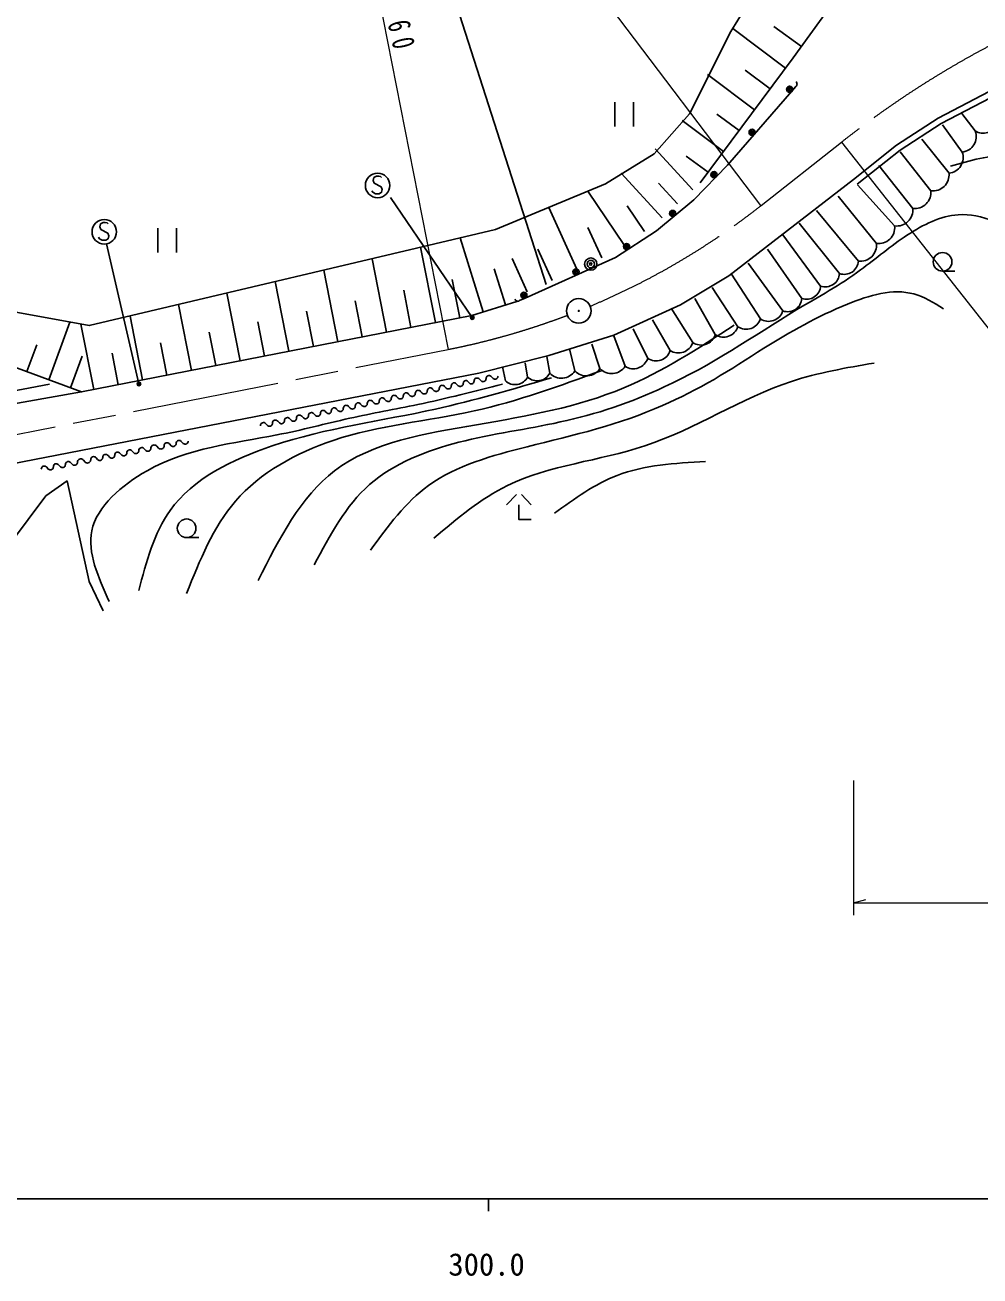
# Model space of a CAD drawing. Units: millimetres, scale not verified. Extents: x 40000 to 680000, y 20000 to 380000.
# Drawn here: x 330183 to 408106, y 198715 to 300767 of the extents above; entities that cross this region are included whole.
import ezdxf
from ezdxf.enums import TextEntityAlignment as Align

# ---------------------------------------------------------------- set-up
doc = ezdxf.new("R2010")
doc.units = ezdxf.units.MM
doc.header["$LTSCALE"] = 1000
doc.linetypes.add('CHAIN', pattern=[18.5, 12, -1.5, 3.5, -1.5])
for name, color, linetype, lineweight in [('M-BGD', 7, 'Continuous', 25), ('M-BMK', 2, 'CHAIN', 13), ('M-BMK-SRVR', 3, 'Continuous', 25), ('M-STR-HTXT', 7, 'Continuous', 13), ('M-STR-STRC', 7, 'Continuous', 25), ('M-TTL-BAND', 7, 'Continuous', 25)]:
    doc.layers.add(name, color=color, linetype=linetype, lineweight=lineweight)
doc.styles.add('ＭＳ ゴシック', font='')
doc.styles.get('ＭＳ ゴシック').set_extended_font_data('MS Gothic')

msp = doc.modelspace()

# ---------------------------------------------------------------- linework, layer by layer
at = {"layer": 'M-BGD'}
for p, q in [((392249, 297254), (387928, 300473)), ((393551, 299028), (391297, 300658)), ((390982, 295554), (388939, 297076)), ((389716, 293854), (385861, 296725)), ((392756, 295368), (387514, 289342)), ((393084, 295746), (392756, 295368)), ((378308, 294485), (378308, 292485)), ((379828, 292485), (379828, 294485)), ((387182, 290453), (383794, 292977)), ((388449, 292153), (386639, 293502)), ((407724, 292125), (406632, 293537)), ((406651, 290403), (405051, 292634)), ((405578, 288681), (403357, 291448)), ((384662, 287331), (381592, 290656)), ((385916, 288753), (384137, 290078)), ((404098, 287246), (401606, 290431)), ((387514, 289342), (384759, 286497)), ((402619, 285812), (399856, 289302)), ((382182, 285041), (378826, 288676)), ((383422, 286186), (381876, 287861)), ((379086, 282793), (376098, 287210)), ((399660, 282944), (396524, 286817)), ((401139, 284378), (398105, 287721)), ((375221, 280852), (372926, 285893)), ((380736, 283910), (379308, 286022)), ((384759, 286497), (381698, 283979)), ((398180, 281509), (394773, 285631)), ((341025, 284200), (341025, 282200)), ((342545, 282200), (342545, 284200)), ((377247, 281774), (376116, 284261)), ((381698, 283979), (378357, 281796)), ((396642, 280493), (393362, 284615)), ((367566, 277364), (365679, 283400)), ((395103, 279476), (392006, 283655)), ((359684, 275713), (358510, 281703)), ((363666, 276493), (362461, 282638)), ((371167, 279007), (369931, 281724)), ((378357, 281796), (370993, 278489)), ((373194, 279929), (372031, 282484)), ((393564, 278460), (390764, 282469)), ((355702, 274933), (354558, 280769)), ((369393, 277935), (368470, 280888)), ((392025, 277443), (389183, 281340)), ((405052, 280687), (406052, 280687)), ((351720, 274152), (350607, 279834)), ((365657, 276883), (365047, 279995)), ((390186, 276798), (387828, 280436)), ((347739, 273372), (346656, 278899)), ((361675, 276103), (361080, 279137)), ((388347, 276153), (386247, 279363)), ((343757, 272592), (342704, 277964)), ((357693, 275323), (357114, 278279)), ((370993, 278489), (370537, 278284)), ((384668, 274862), (382915, 277669)), ((386507, 275507), (384835, 278460)), ((339775, 271811), (338753, 277029)), ((349730, 273762), (349180, 276564)), ((353711, 274542), (353147, 277422)), ((382829, 274217), (381390, 276709)), ((332114, 271829), (333853, 276526)), ((335793, 271031), (334748, 276364)), ((345748, 272982), (345214, 275707)), ((380990, 273571), (379809, 275975)), ((330325, 272492), (331136, 274682)), ((341766, 272201), (341247, 274849)), ((377099, 272738), (376421, 274733)), ((379150, 272926), (378228, 275411)), ((333903, 271167), (334860, 273751)), ((337784, 271421), (337281, 273991)), ((372995, 272361), (372751, 273717)), ((375047, 272550), (374614, 274338)), ((369381, 271740), (369137, 272870)), ((371188, 272051), (371000, 273208)), ((332192, 271464), (321670, 269510)), ((306924, 265964), (334798, 270836)), ((370284, 262462), (369484, 261622)), ((370684, 262462), (371484, 261622)), ((343370, 258949), (344370, 258949))]:
    msp.add_line(p, q, dxfattribs=at)
for points in [[(393066, 310141), (393580, 309389), (391202, 305819), (387764, 300234)], [(395795, 302132), (392874, 298092), (385273, 287890)], [(318521, 280200), (321185, 278830), (335422, 276241), (368566, 284083), (377549, 287813), (381508, 290249), (384401, 293523), (387764, 300234)], [(413710, 297636), (410062, 295967), (404686, 293161), (401298, 290973), (397784, 288171)], [(413918, 297181), (410282, 295518), (404938, 292728), (401590, 290567), (398096, 287780)], [(393092, 296136), (393122, 296110), (393155, 296055), (393173, 296000), (393178, 295929), (393167, 295872), (393136, 295806), (393084, 295746)], [(378231, 275459), (383660, 277940), (387601, 280304), (397784, 288171)], [(370306, 278220), (366652, 277079), (334798, 270836), (316907, 277459), (312492, 272968), (309447, 271217), (305945, 269846)], [(370537, 278284), (370464, 278252), (370414, 278240), (370347, 278243), (370298, 278254), (370255, 278278), (370203, 278321), (370173, 278362), (370161, 278390)], [(307974, 260867), (367213, 272366), (372925, 273794), (378231, 275459)], [(364963, 271329), (364971, 271392), (364998, 271459), (365029, 271506), (365064, 271534), (365118, 271565), (365197, 271582), (365259, 271574), (365303, 271563), (365350, 271532), (365401, 271481), (365532, 271345), (365603, 271299), (365646, 271287), (365709, 271280), (365768, 271292), (365842, 271328), (365893, 271380), (365924, 271427), (365935, 271470), (365942, 271533)], [(365942, 271533), (365949, 271589), (365973, 271650), (366001, 271692), (366033, 271717), (366082, 271746), (366152, 271761), (366209, 271754), (366248, 271744), (366290, 271716), (366337, 271670), (366454, 271548), (366518, 271506), (366557, 271496), (366613, 271489), (366666, 271500), (366733, 271532), (366779, 271579), (366806, 271621), (366817, 271660), (366823, 271717)], [(366823, 271717), (366831, 271780), (366858, 271846), (366889, 271894), (366924, 271922), (366978, 271953), (367057, 271970), (367119, 271962), (367163, 271951), (367210, 271920), (367261, 271869), (367392, 271733), (367463, 271687), (367506, 271675), (367569, 271668), (367628, 271680), (367702, 271716), (367753, 271768), (367784, 271815), (367795, 271858), (367802, 271921)], [(367802, 271921), (367810, 271984), (367836, 272051), (367867, 272098), (367903, 272126), (367957, 272158), (368036, 272174), (368098, 272167), (368142, 272155), (368189, 272124), (368240, 272074), (368371, 271937), (368442, 271891), (368485, 271879), (368548, 271872), (368607, 271884), (368681, 271920), (368731, 271972), (368762, 272019), (368774, 272062), (368781, 272125)], [(360069, 270308), (360076, 270371), (360103, 270438), (360134, 270485), (360169, 270513), (360224, 270545), (360302, 270561), (360365, 270554), (360408, 270542), (360455, 270511), (360507, 270461), (360637, 270324), (360708, 270278), (360752, 270266), (360814, 270259), (360873, 270271), (360947, 270307), (360998, 270359), (361029, 270406), (361040, 270449), (361048, 270512)], [(361048, 270512), (361055, 270575), (361082, 270642), (361113, 270689), (361148, 270717), (361203, 270749), (361281, 270765), (361344, 270758), (361387, 270746), (361434, 270715), (361486, 270665), (361616, 270529), (361687, 270482), (361730, 270471), (361793, 270463), (361852, 270476), (361926, 270511), (361977, 270563), (362008, 270610), (362019, 270653), (362027, 270716)], [(362027, 270716), (362034, 270779), (362061, 270846), (362092, 270893), (362127, 270921), (362181, 270953), (362260, 270969), (362323, 270962), (362366, 270950), (362413, 270919), (362465, 270869), (362595, 270733), (362666, 270686), (362709, 270675), (362772, 270667), (362831, 270680), (362905, 270716), (362956, 270767), (362987, 270814), (362998, 270858), (363005, 270920)], [(363005, 270920), (363013, 270983), (363040, 271050), (363071, 271097), (363106, 271125), (363160, 271157), (363239, 271173), (363302, 271166), (363345, 271155), (363392, 271124), (363444, 271073), (363574, 270937), (363645, 270890), (363688, 270879), (363751, 270872), (363810, 270884), (363884, 270920), (363935, 270971), (363966, 271019), (363977, 271062), (363984, 271125)], [(363984, 271125), (363992, 271187), (364019, 271254), (364050, 271302), (364085, 271329), (364139, 271361), (364218, 271378), (364280, 271370), (364324, 271359), (364371, 271328), (364422, 271277), (364553, 271141), (364624, 271095), (364667, 271083), (364730, 271076), (364789, 271088), (364863, 271124), (364914, 271175), (364945, 271223), (364956, 271266), (364963, 271329)], [(355174, 269287), (355181, 269350), (355208, 269417), (355239, 269464), (355274, 269492), (355329, 269524), (355407, 269540), (355470, 269533), (355513, 269521), (355561, 269490), (355612, 269440), (355743, 269303), (355814, 269257), (355857, 269246), (355920, 269238), (355978, 269250), (356053, 269286), (356103, 269338), (356134, 269385), (356146, 269428), (356153, 269491)], [(356153, 269491), (356160, 269554), (356187, 269621), (356218, 269668), (356253, 269696), (356308, 269728), (356386, 269744), (356449, 269737), (356492, 269725), (356540, 269694), (356591, 269644), (356722, 269508), (356793, 269461), (356836, 269450), (356899, 269442), (356957, 269455), (357032, 269491), (357082, 269542), (357113, 269589), (357125, 269633), (357132, 269695)], [(357132, 269695), (357139, 269758), (357166, 269825), (357197, 269872), (357232, 269900), (357287, 269932), (357365, 269948), (357428, 269941), (357471, 269930), (357519, 269899), (357570, 269848), (357700, 269712), (357771, 269665), (357815, 269654), (357878, 269647), (357936, 269659), (358011, 269695), (358061, 269746), (358092, 269793), (358103, 269837), (358111, 269900)], [(358111, 269900), (358118, 269962), (358145, 270029), (358176, 270077), (358211, 270104), (358266, 270136), (358344, 270152), (358407, 270145), (358450, 270134), (358497, 270103), (358549, 270052), (358679, 269916), (358750, 269869), (358794, 269858), (358856, 269851), (358915, 269863), (358989, 269899), (359040, 269950), (359071, 269998), (359082, 270041), (359090, 270104)], [(359090, 270104), (359097, 270167), (359124, 270233), (359155, 270281), (359190, 270309), (359245, 270340), (359323, 270357), (359386, 270349), (359429, 270338), (359476, 270307), (359528, 270256), (359658, 270120), (359729, 270074), (359773, 270062), (359835, 270055), (359894, 270067), (359968, 270103), (360019, 270155), (360050, 270202), (360061, 270245), (360069, 270308)], [(350377, 268287), (350385, 268349), (350411, 268416), (350442, 268464), (350478, 268491), (350532, 268523), (350610, 268539), (350673, 268532), (350717, 268521), (350764, 268490), (350815, 268439), (350946, 268303), (351017, 268256), (351060, 268245), (351123, 268238), (351182, 268250), (351256, 268286), (351306, 268337), (351337, 268385), (351349, 268428), (351356, 268491)], [(351356, 268491), (351363, 268554), (351390, 268620), (351421, 268668), (351456, 268696), (351511, 268727), (351589, 268744), (351652, 268736), (351695, 268725), (351743, 268694), (351794, 268643), (351925, 268507), (351996, 268461), (352039, 268449), (352102, 268442), (352161, 268454), (352235, 268490), (352285, 268542), (352316, 268589), (352328, 268632), (352335, 268695)], [(352335, 268695), (352342, 268758), (352369, 268825), (352400, 268872), (352435, 268900), (352490, 268932), (352568, 268948), (352631, 268941), (352674, 268929), (352722, 268898), (352773, 268848), (352904, 268711), (352975, 268665), (353018, 268653), (353081, 268646), (353139, 268658), (353214, 268694), (353264, 268746), (353295, 268793), (353307, 268836), (353314, 268899)], [(353314, 268899), (353321, 268962), (353348, 269029), (353379, 269076), (353414, 269104), (353469, 269136), (353547, 269152), (353610, 269145), (353653, 269133), (353701, 269102), (353752, 269052), (353883, 268916), (353954, 268869), (353997, 268858), (354060, 268850), (354118, 268863), (354193, 268898), (354243, 268950), (354274, 268997), (354286, 269040), (354293, 269103)], [(354293, 269103), (354300, 269160), (354324, 269220), (354352, 269263), (354383, 269288), (354432, 269316), (354503, 269331), (354559, 269324), (354598, 269314), (354641, 269286), (354687, 269241), (354805, 269118), (354869, 269076), (354908, 269066), (354964, 269059), (355017, 269070), (355084, 269103), (355129, 269149), (355157, 269192), (355167, 269230), (355174, 269287)], [(349398, 268082), (349406, 268145), (349433, 268212), (349464, 268259), (349499, 268287), (349553, 268319), (349632, 268335), (349694, 268328), (349738, 268317), (349785, 268286), (349836, 268235), (349967, 268099), (350038, 268052), (350081, 268041), (350144, 268034), (350203, 268046), (350277, 268082), (350327, 268133), (350358, 268180), (350370, 268224), (350377, 268287)], [(340454, 266239), (340463, 266308), (340494, 266381), (340529, 266433), (340568, 266462), (340629, 266496), (340716, 266513), (340784, 266503), (340832, 266490), (340883, 266455), (340939, 266398), (341080, 266246), (341157, 266194), (341204, 266180), (341273, 266171), (341338, 266183), (341420, 266221), (341477, 266277), (341512, 266328), (341525, 266376), (341535, 266445)], [(341535, 266445), (341543, 266507), (341571, 266574), (341603, 266620), (341639, 266648), (341694, 266678), (341772, 266693), (341835, 266685), (341878, 266673), (341925, 266641), (341975, 266589), (342104, 266451), (342174, 266403), (342217, 266391), (342279, 266383), (342338, 266394), (342413, 266428), (342465, 266479), (342496, 266526), (342509, 266569), (342517, 266631)], [(342517, 266631), (342526, 266694), (342554, 266760), (342585, 266807), (342621, 266834), (342676, 266865), (342755, 266880), (342817, 266872), (342861, 266860), (342907, 266828), (342958, 266776), (343086, 266638), (343156, 266590), (343199, 266578), (343262, 266569), (343321, 266581), (343396, 266615), (343447, 266666), (343479, 266712), (343491, 266756), (343499, 266818)], [(334461, 265100), (334471, 265169), (334502, 265242), (334537, 265293), (334576, 265323), (334636, 265357), (334723, 265373), (334792, 265364), (334839, 265351), (334891, 265316), (334946, 265259), (335087, 265107), (335164, 265054), (335212, 265041), (335281, 265031), (335345, 265044), (335428, 265082), (335484, 265137), (335519, 265189), (335533, 265236), (335542, 265305)], [(335542, 265305), (335550, 265368), (335579, 265434), (335610, 265481), (335646, 265508), (335701, 265539), (335780, 265554), (335842, 265545), (335885, 265533), (335932, 265501), (335983, 265450), (336111, 265312), (336181, 265264), (336224, 265252), (336287, 265243), (336346, 265254), (336421, 265289), (336472, 265339), (336504, 265386), (336516, 265429), (336524, 265492)], [(336524, 265492), (336533, 265555), (336561, 265621), (336593, 265668), (336628, 265695), (336684, 265726), (336762, 265741), (336825, 265732), (336868, 265720), (336915, 265688), (336965, 265637), (337093, 265498), (337163, 265451), (337206, 265438), (337269, 265430), (337328, 265441), (337403, 265476), (337454, 265526), (337486, 265573), (337498, 265616), (337507, 265679)], [(337507, 265679), (337515, 265741), (337543, 265808), (337575, 265855), (337611, 265882), (337666, 265913), (337745, 265928), (337807, 265919), (337850, 265907), (337897, 265875), (337948, 265824), (338076, 265685), (338146, 265637), (338189, 265625), (338252, 265617), (338310, 265628), (338385, 265663), (338437, 265713), (338469, 265760), (338481, 265803), (338489, 265866)], [(338489, 265866), (338498, 265928), (338526, 265995), (338558, 266041), (338593, 266069), (338648, 266099), (338727, 266114), (338790, 266106), (338833, 266094), (338879, 266062), (338930, 266010), (339058, 265872), (339128, 265824), (339171, 265812), (339234, 265804), (339293, 265815), (339368, 265849), (339419, 265900), (339451, 265947), (339463, 265990), (339472, 266052)], [(339472, 266052), (339480, 266115), (339508, 266181), (339540, 266228), (339576, 266255), (339631, 266286), (339709, 266301), (339772, 266293), (339815, 266280), (339862, 266249), (339912, 266197), (340040, 266059), (340111, 266011), (340154, 265999), (340216, 265990), (340275, 266002), (340350, 266036), (340402, 266087), (340433, 266133), (340446, 266176), (340454, 266239)], [(331514, 264539), (331523, 264602), (331551, 264668), (331583, 264715), (331618, 264742), (331673, 264773), (331752, 264788), (331815, 264780), (331858, 264767), (331904, 264736), (331955, 264684), (332083, 264546), (332153, 264498), (332196, 264486), (332259, 264477), (332318, 264489), (332393, 264523), (332444, 264574), (332476, 264620), (332488, 264663), (332497, 264726)], [(332497, 264726), (332505, 264789), (332533, 264855), (332565, 264902), (332601, 264929), (332656, 264960), (332734, 264975), (332797, 264966), (332840, 264954), (332887, 264922), (332937, 264871), (333065, 264732), (333136, 264685), (333179, 264673), (333241, 264664), (333300, 264675), (333375, 264710), (333427, 264760), (333458, 264807), (333471, 264850), (333479, 264913)], [(333479, 264913), (333487, 264976), (333516, 265042), (333547, 265089), (333583, 265116), (333638, 265147), (333717, 265162), (333779, 265153), (333822, 265141), (333869, 265109), (333920, 265058), (334048, 264919), (334118, 264872), (334161, 264859), (334224, 264851), (334283, 264862), (334357, 264897), (334409, 264947), (334441, 264994), (334453, 265037), (334461, 265100)], [(336551, 252976), (335423, 255381), (333620, 263573), (331891, 262370), (321595, 248617)], [(370484, 261622), (370484, 260422), (371484, 260422)]]:
    msp.add_lwpolyline(points, dxfattribs=at)
for centre, radius in [((392567, 295532), 250), ((392567, 295532), 150), ((392567, 295532), 50), ((389508, 292014), 250), ((389508, 292014), 150), ((389508, 292014), 50), ((386404, 288555), 250), ((386404, 288555), 150), ((386404, 288555), 50), ((383025, 285394), 250), ((383025, 285394), 150), ((383025, 285394), 50), ((379269, 282690), 250), ((379269, 282690), 150), ((379269, 282690), 50), ((376345, 281269), 500), ((405052, 281447), 760), ((375144, 280627), 250), ((375144, 280627), 150), ((375144, 280627), 50), ((376345, 281269), 300), ((376345, 281269), 100), ((370891, 278717), 250), ((370891, 278717), 150), ((370891, 278717), 50), ((343370, 259709), 760)]:
    msp.add_circle(centre, radius, dxfattribs=at)
for centre, radius, start, end in [((406526, 291676), 1279, 275.60931, 20.54892), ((408345, 293077), 1136, 236.85303, 343.11319), ((405453, 289954), 1279, 275.60931, 20.54892), ((404273, 288546), 1312, 262.33777, 5.88577), ((402794, 287112), 1312, 262.33777, 5.88577), ((401314, 285678), 1312, 262.33777, 5.88577), ((399835, 284243), 1312, 262.33777, 5.88577), ((398355, 282809), 1312, 262.33777, 5.88577), ((397030, 281578), 1153, 250.31665, 356.57687), ((395491, 280562), 1153, 250.31665, 356.57687), ((393952, 279545), 1153, 250.31665, 356.57687), ((392414, 278529), 1153, 250.31665, 356.57687), ((389024, 277165), 1218, 236.20471, 342.4649), ((390864, 277811), 1218, 236.20471, 342.4649), ((387185, 276520), 1218, 236.20471, 342.4649), ((383507, 275229), 1218, 236.20471, 342.4649), ((385346, 275874), 1218, 236.20471, 342.4649), ((379828, 273938), 1218, 236.20471, 342.4649), ((381667, 274584), 1218, 236.20471, 342.4649), ((373947, 273263), 1311, 223.46143, 327.02222), ((375999, 273451), 1311, 223.46143, 327.02222), ((378050, 273640), 1311, 223.46143, 327.02222), ((370168, 272573), 1146, 226.62231, 332.88251), ((371975, 272884), 1146, 226.62231, 332.88251)]:
    msp.add_arc(centre, radius, start, end, dxfattribs=at)
for points, knots in [([(405691, 289245), (407295, 289711), (408898, 290177), (410434, 290092), (412842, 289960), (415083, 288473), (417323, 286987)], [0, 0, 0, 0, 1, 1, 1, 2, 2, 2, 2]), ([(353785, 256734), (355067, 259144), (356349, 261554), (358294, 263272), (360271, 265017), (362932, 266048), (365584, 266729), (368356, 267441), (371119, 267773), (373851, 268383), (376789, 268994), (379638, 269976), (382344, 271239), (386132, 272974), (389596, 275365), (393166, 277551), (394920, 278596), (396714, 279562), (398351, 280783), (399628, 281712), (400814, 282741), (402184, 283639), (403460, 284475), (404897, 285196), (406317, 285292), (408266, 285425), (410185, 284381), (412104, 283338)], [0, 0, 0, 0, 1, 1, 1, 2, 2, 2, 3, 3, 3, 4, 4, 4, 5, 5, 5, 6, 6, 6, 7, 7, 7, 8, 8, 8, 9, 9, 9, 9]), ([(358370, 257936), (359806, 259887), (361242, 261837), (363104, 263197), (365377, 264857), (368284, 265636), (371146, 266354), (374974, 267313), (378722, 268161), (382193, 269735), (385089, 270942), (387766, 272647), (390460, 274395), (392641, 275728), (394802, 276994), (397299, 278002), (399067, 278716), (401003, 279300), (402710, 278829), (403549, 278598), (404332, 278112), (405115, 277627)], [0, 0, 0, 0, 1, 1, 1, 2, 2, 2, 3, 3, 3, 4, 4, 4, 5, 5, 5, 6, 6, 6, 7, 7, 7, 7]), ([(349201, 255456), (350941, 258877), (352682, 262297), (355439, 264400), (358515, 266746), (362857, 267451), (367012, 268157), (371245, 268877), (375283, 269598), (379037, 271163), (382176, 272473), (385116, 274373), (388055, 276274)], [0, 0, 0, 0, 1, 1, 1, 2, 2, 2, 3, 3, 3, 4, 4, 4, 4]), ([(343373, 254404), (344450, 257105), (345528, 259805), (347356, 261919), (349373, 264253), (352303, 265872), (355322, 266880), (359101, 268140), (363017, 268441), (366820, 269285), (370368, 270072), (373817, 271331), (377267, 272591)], [0, 0, 0, 0, 1, 1, 1, 2, 2, 2, 3, 3, 3, 4, 4, 4, 4]), ([(363537, 258913), (365456, 260523), (367376, 262133), (369549, 263197), (372980, 264877), (377043, 265199), (380747, 266429), (384902, 267809), (388605, 270332), (392715, 271689), (394893, 272409), (397186, 272801), (399478, 273192)], [0, 0, 0, 0, 1, 1, 1, 2, 2, 2, 3, 3, 3, 4, 4, 4, 4]), ([(337060, 253728), (336157, 255726), (335254, 257725), (335632, 259515), (336053, 261511), (338067, 263246), (340141, 264400), (343571, 266307), (347163, 266621), (350738, 267331), (352771, 267718), (354704, 268246), (356675, 268683), (358512, 269091), (360382, 269421), (362236, 269811), (364559, 270299), (366854, 270881), (369150, 271464)], [0, 0, 0, 0, 1, 1, 1, 2, 2, 2, 3, 3, 3, 4, 4, 4, 5, 5, 5, 6, 6, 6, 6]), ([(339465, 254630), (340081, 256978), (340697, 259326), (342020, 261168), (343878, 263756), (347130, 265345), (350362, 266429), (354831, 267928), (359262, 268461), (363664, 269435), (366830, 270135), (369982, 271062), (373133, 271990)], [0, 0, 0, 0, 1, 1, 1, 2, 2, 2, 3, 3, 3, 4, 4, 4, 4]), ([(373382, 260942), (375026, 262131), (376671, 263320), (378492, 264024), (380721, 264884), (383214, 265018), (385707, 265151)], [0, 0, 0, 0, 1, 1, 1, 2, 2, 2, 2])]:
    msp.add_open_spline(points, degree=3, knots=knots, dxfattribs=at)
at = {"layer": 'M-BMK'}
for p, q in [((390237, 286033), (396815, 291214)), ((302727, 262087), (364715, 274303))]:
    msp.add_line(p, q, dxfattribs=at)
for centre, radius, start, end in [((446311, 228364), 80000, 117.26535, 128.22171), ((353115, 333171), 60000, 292.70966, 308.22171), ((353115, 333171), 60000, 281.14838, 290.80566)]:
    msp.add_arc(centre, radius, start, end, dxfattribs=at)
at = {"layer": 'M-BMK-SRVR'}
for radius in [1000, 40]:
    msp.add_circle((375366, 277449), radius, dxfattribs=at)
msp.add_arc((353115, 333171), 60000, 291.76837, 291.76892, dxfattribs=at)
at = {"layer": 'M-STR-HTXT'}
for p, q in [((390236, 286033), (372115, 309948)), ((358916, 303737), (364716, 274303)), ((396816, 291215), (415377, 267645)), ((397784, 239146), (397784, 228146)), ((397784, 229146), (398784, 229426)), ((397784, 229146), (459437, 229146))]:
    msp.add_line(p, q, dxfattribs=at)
at = {"layer": 'M-STR-STRC'}
for p, q in [((362938, 310048), (372707, 279601)), ((366676, 276907), (360019, 286708)), ((336844, 282927), (339478, 271487))]:
    msp.add_line(p, q, dxfattribs=at)
for points in [[(359272, 288318), (359192, 288398), (359032, 288438), (358872, 288438), (358632, 288318), (358592, 288078), (358672, 287878), (359232, 287558), (359312, 287358), (359272, 287118), (359072, 286998), (358792, 286998), (358552, 287118), (358472, 287238)], [(336970, 284536), (336890, 284616), (336730, 284656), (336570, 284656), (336330, 284536), (336290, 284296), (336370, 284096), (336930, 283776), (337010, 283576), (336970, 283336), (336770, 283216), (336490, 283216), (336250, 283336), (336170, 283456)]]:
    msp.add_lwpolyline(points, dxfattribs=at)
for centre, radius in [((358952, 287678), 1000), ((336650, 283896), 1000), ((366676, 276907), 150), ((366676, 276907), 90), ((366676, 276907), 30), ((339478, 271487), 150), ((339478, 271487), 90), ((339478, 271487), 30)]:
    msp.add_circle(centre, radius, dxfattribs=at)
at = {"layer": 'M-TTL-BAND'}
for p, q in [((40000, 205000), (579000, 205000)), ((368000, 205000), (368000, 204000))]:
    msp.add_line(p, q, dxfattribs=at)

# ---------------------------------------------------------------- texts
at = {"layer": 'M-STR-HTXT', "insert": (359109, 303748), "char_height": 1833, "attachment_point": 7, "rotation": 282.6, "style": 'ＭＳ ゴシック'}
msp.add_mtext('\\T1.65;\\W0.7;R=60', dxfattribs=at)
at = {"layer": 'M-TTL-BAND', "style": 'ＭＳ ゴシック'}
msp.add_text('300.0', height=1833, dxfattribs=at).set_placement((367844, 198195), align=Align.BOTTOM_CENTER)

doc.saveas('drawing.dxf')
